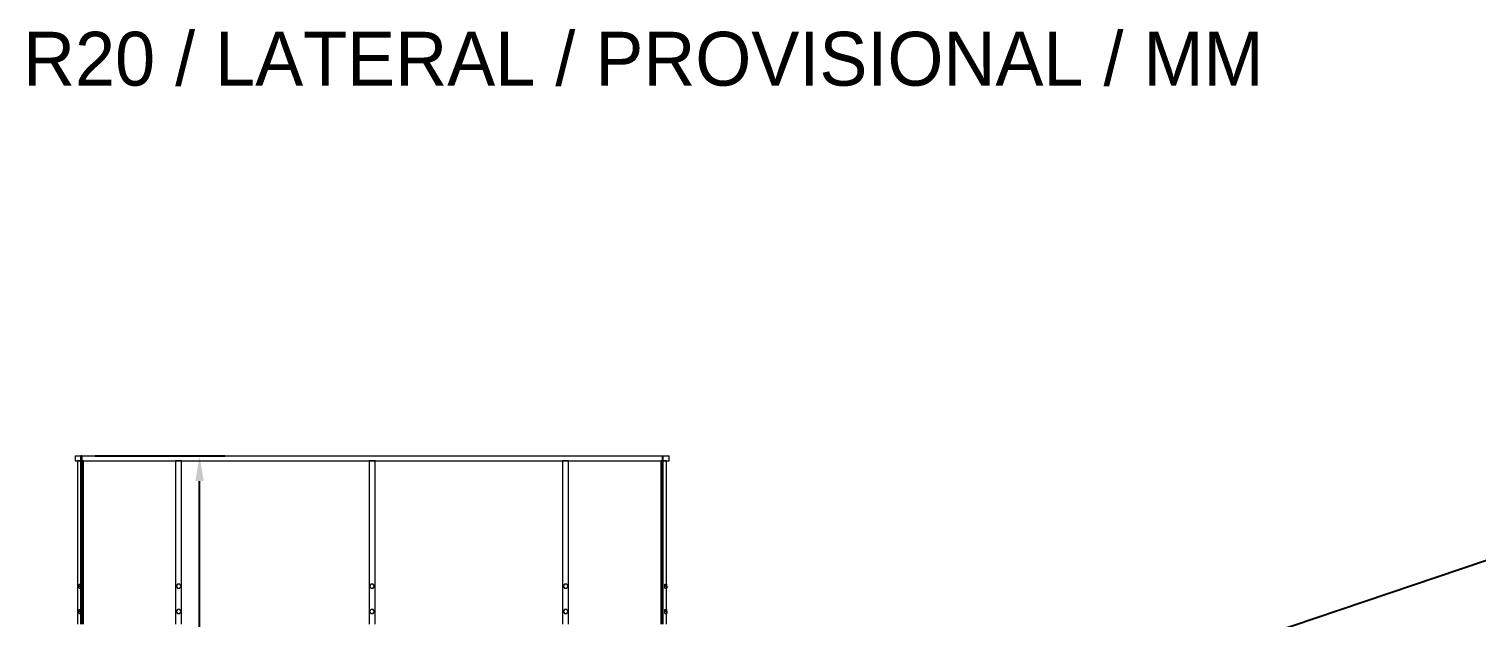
# Model space of a CAD drawing. Header units: millimetres. Extents: x -1970 to 34302, y -65268 to 6837.
# Drawn here: x 35 to 8635, y 3341 to 6837 of the extents above; entities that cross this region are included whole.
import ezdxf

# ---------------------------------------------------------------- set-up
doc = ezdxf.new("R2010")
doc.units = ezdxf.units.MM
for name, color, linetype, lineweight in [('COTAS_O', 1, 'Continuous', 0), ('COTAS_P', 1, 'Continuous', 0), ('lateral_tolva', 7, 'Continuous', 0), ('TEXTOS', 4, 'Continuous', 0)]:
    doc.layers.add(name, color=color, linetype=linetype, lineweight=lineweight)
doc.dimstyles.new('R19_100', dxfattribs={"dimtxt": 250, "dimasz": 150, "dimexe": 150, "dimexo": 80, "dimgap": 100, "dimtad": 1, "dimtih": 1, "dimtoh": 1, "dimdsep": 46, "dimcen": 0.09, "dimadec": 0, "dimazin": 0, "dimtfac": 1, "dimtdec": 4, "dimtofl": 0, "dimtmove": 0, "dimatfit": 3, "dimfxl": 1, "dimtolj": 1, "dimtzin": 0, "dimarcsym": 0})

# ---------------------------------------------------------------- blocks, each defined once
blk = doc.blocks.new('*D0')
at = {"layer": 'COTAS_P', "color": 0, "lineweight": -2, "transparency": 16777216}
for p, q in [((10918.9, 3565.8), (10608.3, 4484.8)), ((1803.3, 1350.6), (10514.3, 4294.7)), ((1923.7, 525.8), (1613.2, 1444.7))]:
    blk.add_line(p, q, dxfattribs=at)
at = {"layer": 'COTAS_P', "color": 0, "transparency": 16777216}
for points in [[(10506.3, 4318.3), (10522.3, 4271), (10656.4, 4342.7)], [(1795.3, 1374.3), (1811.3, 1327), (1661.2, 1302.6)]]:
    blk.add_solid(points, dxfattribs=at)
at = {"layer": 'Defpoints', "color": 0, "transparency": 16777216}
for p in [(10656.4, 4342.7), (10944.5, 3490.1), (1949.4, 450)]:
    blk.add_point(p, dxfattribs=at)
blk = doc.blocks.new('*D13')
at = {"layer": 'COTAS_O', "color": 0, "lineweight": -2, "transparency": 16777216}
for p, q in [((429.2, 4300), (1199.2, 4300)), ((1049.2, 1750), (1049.2, 4150)), ((429.2, 1600), (1199.2, 1600))]:
    blk.add_line(p, q, dxfattribs=at)
at = {"layer": 'COTAS_O', "color": 0, "transparency": 16777216}
for points in [[(1024.2, 4150), (1074.2, 4150), (1049.2, 4300)], [(1024.2, 1750), (1074.2, 1750), (1049.2, 1600)]]:
    blk.add_solid(points, dxfattribs=at)
at = {"layer": 'Defpoints', "color": 0, "transparency": 16777216}
for p in [(349.2, 4300), (1049.2, 4300), (349.2, 1600)]:
    blk.add_point(p, dxfattribs=at)

msp = doc.modelspace()

# ---------------------------------------------------------------- linework, layer by layer
at = {"layer": 'lateral_tolva'}
for p, q in [((309.2, 4300), (349.2, 4300)), ((309.2, 4300), (309.2, 4270)), ((309.2, 4270), (349.2, 4270)), ((358.7, 4270), (323.7, 4270)), ((323.7, 4270), (323.7, 3300)), ((343.2, 3300), (343.2, 4300)), ((349.2, 4300), (343.2, 4300)), ((349.2, 4300), (349.2, 3300)), ((349.2, 4270), (349.2, 4300)), ((349.2, 4300), (3799.2, 4300)), ((349.2, 4270), (3799.2, 4270)), ((358.7, 3300), (358.7, 4270)), ((941.7, 4270), (906.7, 4270)), ((906.7, 4270), (906.7, 3300)), ((941.7, 3300), (941.7, 4270)), ((2091.7, 4270), (2056.7, 4270)), ((2056.7, 4270), (2056.7, 3300)), ((2091.7, 3300), (2091.7, 4270)), ((3241.7, 4270), (3206.7, 4270)), ((3206.7, 4270), (3206.7, 3300)), ((3241.7, 3300), (3241.7, 4270)), ((3824.7, 4270), (3789.7, 4270)), ((3789.7, 4270), (3789.7, 3300)), ((3799.2, 4300), (3799.2, 3300)), ((3799.2, 4300), (3805.2, 4300)), ((3799.2, 4300), (3839.2, 4300)), ((3799.2, 4300), (3799.2, 4270)), ((3799.2, 4270), (3839.2, 4270)), ((3805.2, 3300), (3805.2, 4300)), ((3824.7, 3300), (3824.7, 4270)), ((3839.2, 4270), (3839.2, 4300)), ((334.2, 3525), (334.2, 3537.124)), ((334.2, 3537.124), (346.2, 3537.124)), ((346.2, 3525), (346.2, 3537.124)), ((917.2, 3537.124), (910.2, 3525)), ((931.2, 3537.124), (917.2, 3537.124)), ((938.2, 3525), (931.2, 3537.124)), ((2067.2, 3537.124), (2060.2, 3525)), ((2081.2, 3537.124), (2067.2, 3537.124)), ((2088.2, 3525), (2081.2, 3537.124)), ((3217.2, 3537.124), (3210.2, 3525)), ((3231.2, 3537.124), (3217.2, 3537.124)), ((3238.2, 3525), (3231.2, 3537.124)), ((3814.2, 3525), (3814.2, 3537.124)), ((3814.2, 3537.124), (3826.2, 3537.124)), ((3826.2, 3525), (3826.2, 3537.124)), ((334.2, 3512.876), (334.2, 3525)), ((346.2, 3525), (334.2, 3525)), ((334.2, 3512.876), (346.2, 3512.876)), ((346.2, 3525), (346.2, 3512.876)), ((910.2, 3525), (917.2, 3512.876)), ((917.2, 3512.876), (931.2, 3512.876)), ((931.2, 3512.876), (938.2, 3525)), ((2060.2, 3525), (2067.2, 3512.876)), ((2067.2, 3512.876), (2081.2, 3512.876)), ((2081.2, 3512.876), (2088.2, 3525)), ((3210.2, 3525), (3217.2, 3512.876)), ((3217.2, 3512.876), (3231.2, 3512.876)), ((3231.2, 3512.876), (3238.2, 3525)), ((3814.2, 3512.876), (3814.2, 3525)), ((3826.2, 3525), (3814.2, 3525)), ((3814.2, 3512.876), (3826.2, 3512.876)), ((3826.2, 3525), (3826.2, 3512.876)), ((334.2, 3375), (334.2, 3387.124)), ((334.2, 3387.124), (346.2, 3387.124)), ((334.2, 3362.876), (334.2, 3375)), ((346.2, 3375), (334.2, 3375)), ((334.2, 3362.876), (346.2, 3362.876)), ((346.2, 3375), (346.2, 3387.124)), ((346.2, 3375), (346.2, 3362.876)), ((917.2, 3387.124), (910.2, 3375)), ((910.2, 3375), (917.2, 3362.876)), ((931.2, 3387.124), (917.2, 3387.124)), ((917.2, 3362.876), (931.2, 3362.876)), ((938.2, 3375), (931.2, 3387.124)), ((931.2, 3362.876), (938.2, 3375)), ((2067.2, 3387.124), (2060.2, 3375)), ((2060.2, 3375), (2067.2, 3362.876)), ((2081.2, 3387.124), (2067.2, 3387.124)), ((2067.2, 3362.876), (2081.2, 3362.876)), ((2088.2, 3375), (2081.2, 3387.124)), ((2081.2, 3362.876), (2088.2, 3375)), ((3217.2, 3387.124), (3210.2, 3375)), ((3210.2, 3375), (3217.2, 3362.876)), ((3231.2, 3387.124), (3217.2, 3387.124)), ((3217.2, 3362.876), (3231.2, 3362.876)), ((3238.2, 3375), (3231.2, 3387.124)), ((3231.2, 3362.876), (3238.2, 3375)), ((3814.2, 3375), (3814.2, 3387.124)), ((3814.2, 3387.124), (3826.2, 3387.124)), ((3814.2, 3362.876), (3814.2, 3375)), ((3826.2, 3375), (3814.2, 3375)), ((3814.2, 3362.876), (3826.2, 3362.876)), ((3826.2, 3375), (3826.2, 3387.124)), ((3826.2, 3375), (3826.2, 3362.876))]:
    msp.add_line(p, q, dxfattribs=at)

# ---------------------------------------------------------------- texts
at = {"layer": 'TEXTOS'}
msp.add_text('R20 / LATERAL / PROVISIONAL / MM', height=320, dxfattribs=at).set_placement((0, 6500))

# ---------------------------------------------------------------- dimensions: what is measured, and where the dimension line sits
at = {"layer": 'COTAS_O'}
dim = msp.add_aligned_dim(p1=(349.2, 1600), p2=(349.2, 4300), distance=-700, text='<> O', dimstyle='R19_100', dxfattribs=at)
dim.commit()
dim.dimension.update_dxf_attribs({"geometry": '*D13', "text_midpoint": (1049.2, 2950)})
at = {"layer": 'COTAS_P'}
dim = msp.add_aligned_dim(p1=(1949.358, 450), p2=(10944.529, 3490.056), distance=900, text='<> P', dimstyle='R19_100', dxfattribs=at)
dim.commit()
dim.dimension.update_dxf_attribs({"geometry": '*D0', "text_midpoint": (6158.787, 2822.651)})

doc.saveas('drawing.dxf')
